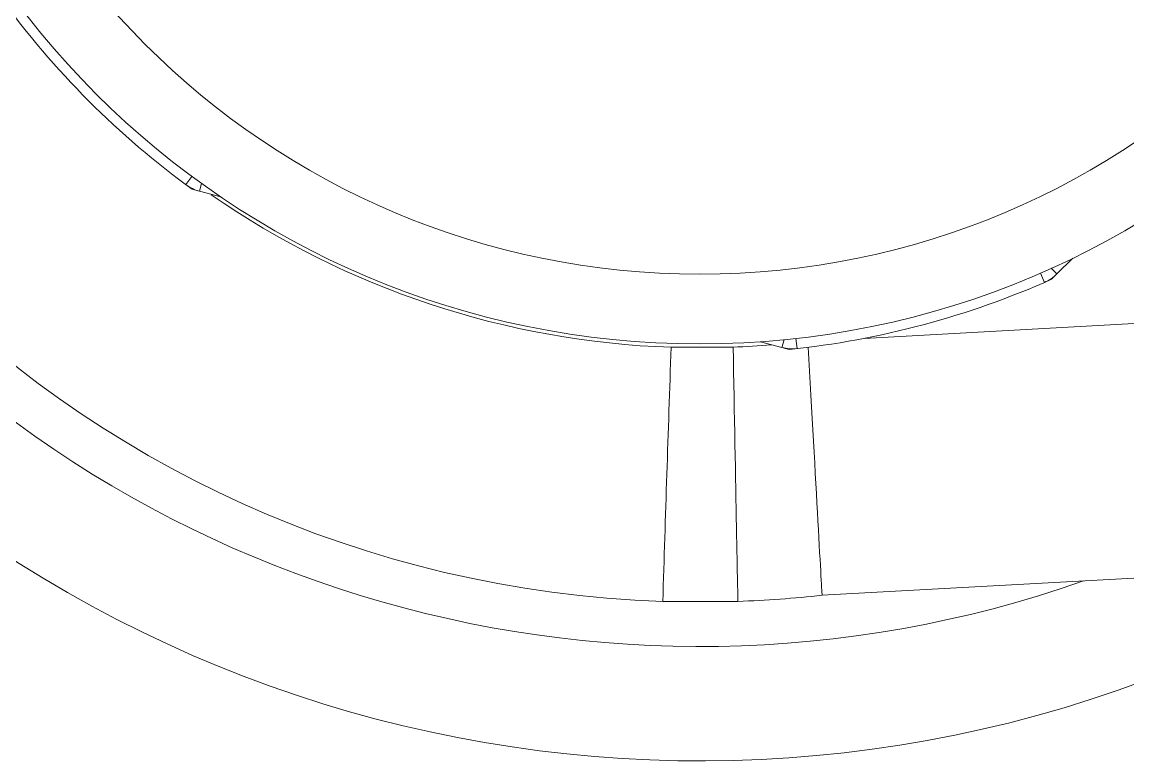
# Model space of a CAD drawing. Header units: inches. Extents: x 32 to 51.7, y 18.3 to 41.9.
# Drawn here: x 35.40067 to 35.42256, y 27.85021 to 27.86483 of the extents above; entities that cross this region are included whole.
import ezdxf

# ---------------------------------------------------------------- set-up
doc = ezdxf.new("R2010")
doc.units = ezdxf.units.IN
doc.header["$MEASUREMENT"] = 0
doc.layers.add('FURNITURE F 1 100', color=253, linetype='Continuous', lineweight=13)

msp = doc.modelspace()

# ---------------------------------------------------------------- linework, layer by layer
at = {"layer": 'FURNITURE F 1 100'}
for p, q in [((35.41733609644935, 27.85857430583108), (35.54014438971872, 27.86532003917589)), ((35.40391514591529, 27.86161660634955), (35.40403525309803, 27.86177894505247)), ((35.40418528038909, 27.86148626894758), (35.40422640969219, 27.86163957642427)), ((35.40418528038909, 27.86148626894758), (35.40403969201971, 27.86152532736967)), ((35.40460912684712, 27.86137255949459), (35.40418528038909, 27.86148626894758)), ((35.54042467516292, 27.86029756236096), (35.41650764995366, 27.85349092750992)), ((35.4214658472135, 27.86016072745404), (35.42115544870894, 27.85985052038038)), ((35.42090750597136, 27.85968174576463), (35.42082697012184, 27.85986693098742)), ((35.42115544870894, 27.85985052038038), (35.42104324519069, 27.85996279313984)), ((35.42115544870894, 27.85985052038084), (35.42104882893791, 27.85974396636491)), ((35.41571224346417, 27.85839381732669), (35.41528839700614, 27.85850752677991)), ((35.41571224346417, 27.85839381732669), (35.41575337276636, 27.85854712480361)), ((35.41601134173443, 27.85837144106856), (35.41598861899884, 27.85857209815683)), ((35.41351918188475, 27.85840115136305), (35.41474614762201, 27.85840115136305)), ((35.41585783183264, 27.85835475890483), (35.41571224346417, 27.85839381732669)), ((35.41484108813775, 27.85337110336625), (35.4133535878661, 27.85337110336625))]:
    msp.add_line(p, q, dxfattribs=at)
for radius in [0.0169002236195937, 0.01552095860103648]:
    msp.add_circle((35.4140869643622, 27.87536499153564), radius, dxfattribs=at)
for centre, radius, start, end in [((35.4140869643622, 27.87536499153564), 0.02515023998424043, 57.74811092695322, 302.2519100033476), ((35.4140869643622, 27.87536499153564), 0.02288671838565883, 70.61951479149987, 289.3804704315131), ((35.41409733796873, 27.87536499153564), 0.02200645998621045, 91.93678879650807, 268.0632318889938), ((35.4140869643622, 27.87536499153564), 0.01710216318928355, 215.9434250407584, 234.0212309701935), ((35.40439381972438, 27.86226358918177), 0.0008048076794956946, 233.5039088392796, 254.9823266814192), ((35.41409293201441, 27.87536499153564), 0.01697641198936232, 235.2608669457186, 268.0630474336387), ((35.42058653930663, 27.86041978085971), 0.0008048076794956975, 293.5039088406762, 314.9823266808261), ((35.4140869643622, 27.87536499153564), 0.01710216318928354, 275.9434250405673, 294.0212566847343), ((36.84905741350367, 27.8085956313166), 1.436401865090382, 178.0130536290727, 178.2136884610889), ((35.41409293201441, 27.87536499153564), 0.0169764119893629, 272.2051620141638, 274.790603279225), ((35.41592078279946, 27.85917113756111), 0.0008048076794956961, 254.9823266814192, 276.4607445224761), ((35.41409733796873, 27.87536499153564), 0.02200645998621127, 271.9367886658974, 276.2880777548065)]:
    msp.add_arc(centre, radius, start, end, dxfattribs=at)
for points, knots in [([(35.41484108813775, 27.85337110336625), (35.41483992436106, 27.85337110336625), (35.41482969808995, 27.85391595194162), (35.41479561648767, 27.85577069785334), (35.41477132471364, 27.85709159571432), (35.41474614762201, 27.85840115136305)], [0, 0, 0, 0, 0.5, 0.5, 1, 1, 1, 1]), ([(35.41623316840442, 27.85840315114294), (35.41630374448751, 27.85712338659003), (35.41637334620164, 27.85586483318091), (35.4164756227744, 27.85403212398021), (35.41650650001766, 27.85349086434505), (35.41650765005825, 27.85349092752129)], [0.01442621218569892, 0.01442621218569892, 0.01442621218569892, 0.01442621218569892, 0.5, 0.5, 1, 1, 1, 1])]:
    msp.add_open_spline(points, degree=3, knots=knots, dxfattribs=at)

doc.saveas('drawing.dxf')
